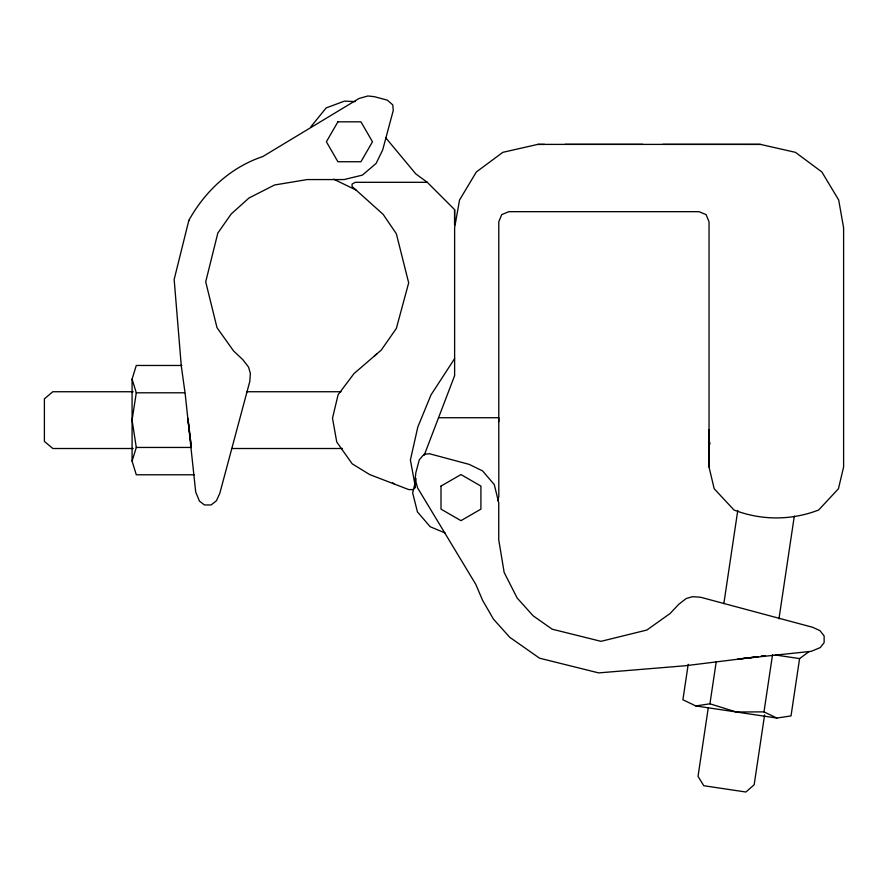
<?xml version="1.0" encoding="UTF-8"?>
<svg xmlns="http://www.w3.org/2000/svg" width="888" height="888" viewBox="0 0 888 888"><rect width="100%" height="100%" fill="white"/><g stroke="black" fill="none" stroke-linecap="round" stroke-linejoin="round"><path stroke-width="1.33" d="M454.612 224.642L454.612 209.635L427.272 182.306L415.784 173.893L385.703 137.729M662.803 144.367L760.439 144.389L795.415 152.336L821.866 171.961L838.694 200.022L843.6 227.75L843.6 467.066L838.439 488.744L818.681 509.99A117.149 117.149 0 0 1 733.965 509.99L714.196 488.744L709.035 467.066L709.046 429.725L709.057 438.961M709.035 467.066L709.035 221.756L706.082 214.619L698.956 211.666L508.868 211.666L501.731 214.619L498.779 221.756L498.779 421.645M688.211 664.28L682.905 699.766L695.804 705.938L776.878 718.059L791.019 715.917L799.589 658.596L809.157 651.526M708.269 707.814L698.024 776.356L703.796 785.725L745.909 792.018L754.167 784.748L764.612 714.84M723.842 603.64L737.773 510.434M695.804 705.938L709.934 703.807L716.261 661.493M776.878 718.059L763.991 711.876L772.56 654.556M778.954 618.88L794.316 516.083M181.829 365.468L136.286 365.468L132.079 379.132L136.286 392.796L132.079 420.124L136.286 447.452L132.079 461.116L136.286 474.78L194.25 474.78M188.756 220.812L188.855 220.357C205.184 191.031 230.614 167.255 262.748 156.577L359.052 98.468L367.876 95.982L374.37 96.681L387.312 100.144L392.774 104.895L393.262 110.445L382.673 149.961L376.101 163.448L362.393 175.125L344.089 179.565L307.204 179.565L274.559 184.982L249.006 197.991L231.224 213.953L217.849 233.022L205.705 281.818L217.005 327.683L233.555 350.938L242.824 359.662L248.573 367.144L250.372 373.437L249.806 381.363L219.78 493.428L216.394 500.788L211.111 504.95L204.418 504.95L199.456 501.076L195.726 492.141L185.148 393.551L181.285 365.956L174.159 279.454L188.855 220.357M416.128 478.699L412.654 492.929L417.438 511.91L430.214 526.751L445.099 532.978M497.524 500.643L498.812 496.736L498.779 417.715L438.55 417.715M424.131 455.422L454.623 375.668L454.623 227.75L459.54 200.022L476.357 171.961L502.819 152.336L537.784 144.389L760.439 144.389M454.612 358.63L431.057 394.805L417.826 426.984L410.389 460.006L415.484 487.457L412.931 489.588L408.724 489.588L369.674 474.558L352.181 463.814L336.752 442.013L332.501 418.17L338.106 394.738L353.99 373.604L381.252 350.094L396.359 328.416L408.68 282.85L396.359 233.777L383.161 214.374L352.07 186.469L352.07 184.082L355.267 182.306L427.272 182.306M310.9 126.718L326.185 107.903L344.466 101.121L355.144 101.609M376.79 353.935L374.436 355.966M737.584 659.129L758.252 656.687L685.136 665.767L598.634 672.893L539.527 658.186L509.768 637.307L493.495 619.18L482.617 600.366L475.757 584.293L417.649 488L415.162 479.165L415.85 472.671L419.325 459.729L424.076 454.279L429.626 453.779L469.142 464.369L482.617 470.94L494.305 484.648L498.745 502.952L498.745 539.837L504.162 572.483L517.171 598.035L533.133 615.817L552.192 629.192L600.998 641.336L646.864 630.036L670.107 613.497L678.843 604.217L686.324 598.468L692.618 596.669L700.543 597.236L812.609 627.272L819.968 630.647L824.131 635.941L824.131 642.623L820.246 647.585L811.31 651.326L739.049 658.974M761.005 656.354L765.134 655.866L761.027 656.354M763.991 711.876L736.341 711.998L709.934 703.807M565.057 144.356L642.757 144.356M133.2 391.741L52.814 391.741L44.4 398.834L44.4 441.414L52.814 448.507L133.2 448.507M246.842 391.741L341.092 391.741M136.286 392.796L184.582 392.796M136.286 447.452L191.486 447.452M231.602 448.507L342.479 448.507M537.784 144.389L544.633 144.411M775.257 654.967L799.589 658.596M356.021 190.01L333.71 179.209M392.507 482.706L394.55 484.127M709.046 440.115L710.012 444.078M188.067 419.869L191.342 447.341L187.912 418.403M454.612 209.635L454.612 224.886M132.079 379.132L132.079 461.116M441.003 486.091L441.003 509.135L460.961 520.657L480.919 509.135L480.919 486.091L460.961 474.569L441.003 486.091M337.906 121.834L326.384 141.78L337.906 161.738L360.95 161.738L372.472 141.78L360.95 121.834L337.906 121.834"/></g></svg>
